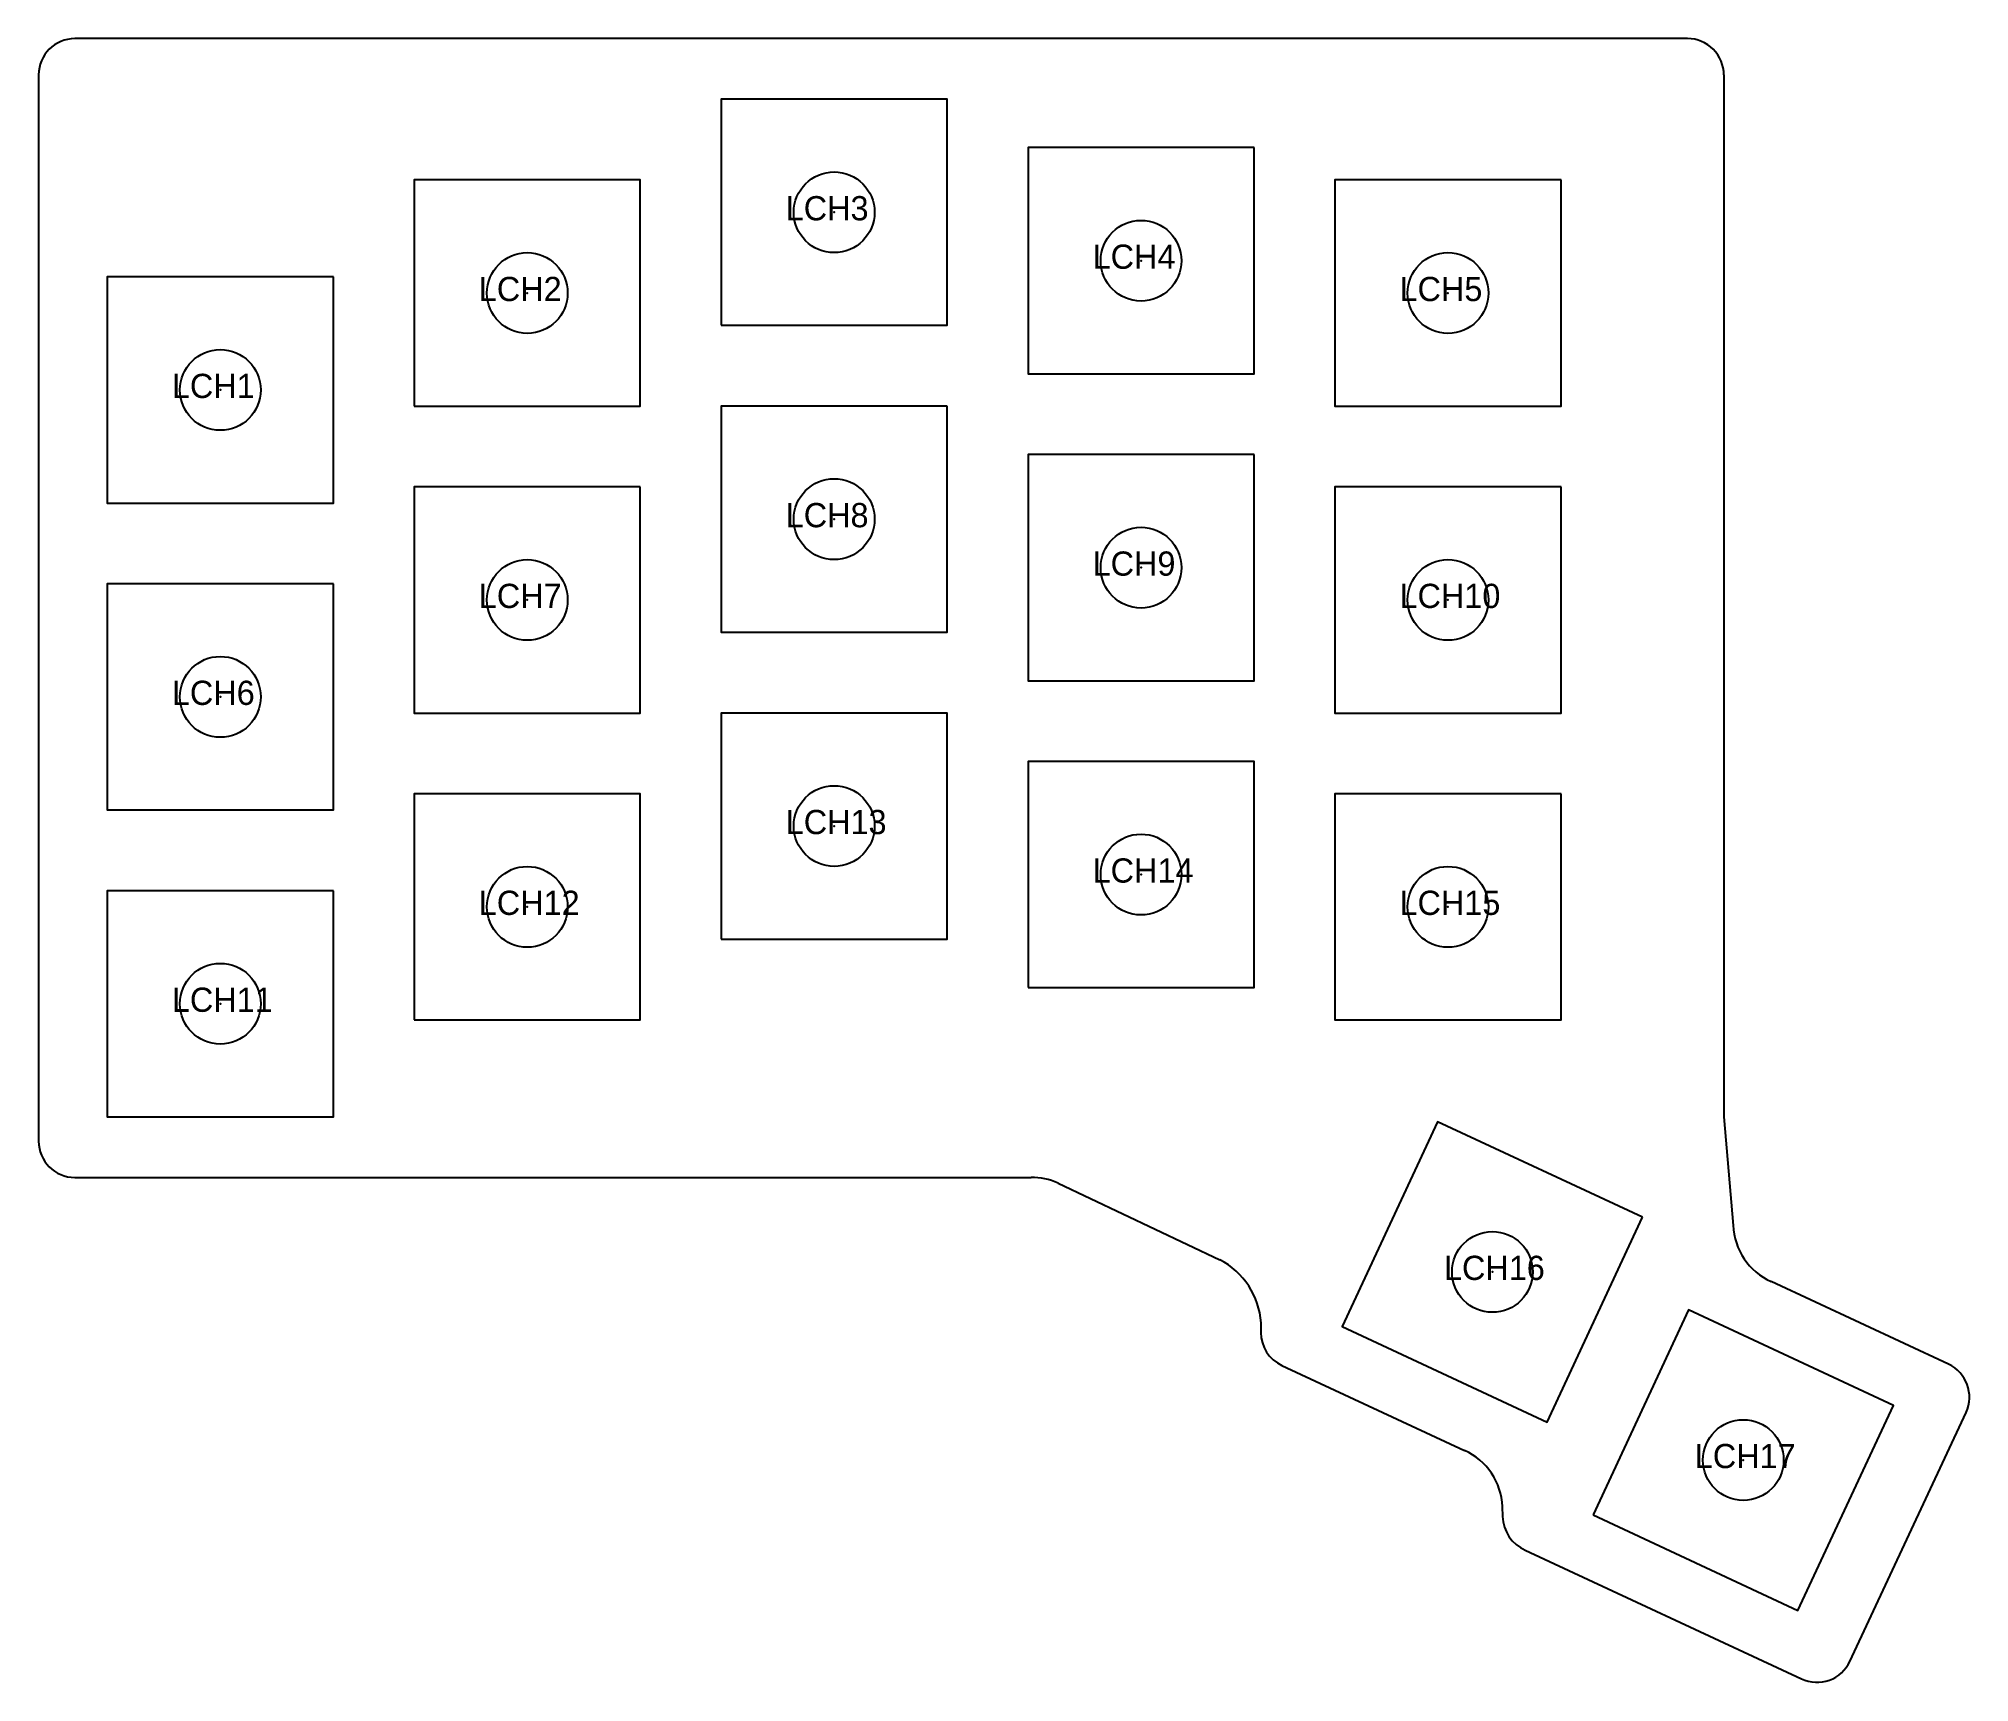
# Model space of a CAD drawing. Header units: millimetres. Extents: x -122 to -3, y -50 to 52.
import ezdxf

# ---------------------------------------------------------------- set-up
doc = ezdxf.new("R2010")
doc.units = ezdxf.units.MM
for name, color, linetype in [('BOARD_OUTLINE', 7, 'CONTINUOUS'), ('STEM_HOLE_5mm', 4, 'CONTINUOUS'), ('SWITCH_CENTER', 3, 'CONTINUOUS'), ('SWITCH_CUTOUT', 1, 'CONTINUOUS'), ('SWITCH_REF', 2, 'CONTINUOUS')]:
    doc.layers.add(name, color=color, linetype=linetype)

msp = doc.modelspace()

# ---------------------------------------------------------------- linework, layer by layer
at = {"layer": 'BOARD_OUTLINE'}
for p, q in [((-20.17, 51.75), (-120, 51.75)), ((-122.25, 49.5), (-122.25, -16.5)), ((-17.92, 49.5), (-17.92, 45)), ((-17.92, 45), (-17.92, 39)), ((-17.92, 39), (-17.92, -9)), ((-17.92, -9), (-17.92, -15)), ((-17.92, -15), (-17.34, -21.72)), ((-120, -18.75), (-60.81, -18.75)), ((-59.14, -19.1), (-49.13, -23.85)), ((-4.02, -30.32), (-15, -25.2)), ((-46.58, -27.76), (-46.58, -28.35)), ((-45.28, -30.39), (-33.97, -35.66)), ((-10.12, -48.71), (-2.93, -33.31)), ((-31.64, -39.14), (-31.62, -39.73)), ((-30.22, -41.82), (-13.11, -49.8))]:
    msp.add_line(p, q, dxfattribs=at)
for centre, radius, start, end in [((-120, 49.5), 2.25, 90, 180), ((-20.17, 49.5), 2.25, 359.9991, 90.0009), ((-120, -16.5), 2.25, 180, 270), ((-60.81, -22.89), 4.14, 66.234, 90.0435), ((-13.36, -21.57), 3.98, 182.1143, 245.6603), ((-51.34, -28.08), 4.78, 3.9209, 62.4108), ((-44.33, -28.35), 2.25, 180.0003, 244.9997), ((-4.97, -32.35), 2.25, 335, 65), ((-35.61, -39.28), 3.98, 2.1149, 65.6598), ((-29.24, -39.65), 2.39, 182.1135, 245.6612), ((-12.16, -47.76), 2.25, 244.9993, 335.0006)]:
    msp.add_arc(centre, radius, start, end, dxfattribs=at)
at = {"layer": 'STEM_HOLE_5mm'}
for centre in [(-73, 41), (-54, 38), (-92, 36), (-35, 36), (-111, 30), (-73, 22), (-54, 19), (-92, 17), (-35, 17), (-111, 11), (-73, 3), (-54, 0), (-92, -2), (-35, -2), (-111, -8), (-32.25, -24.6), (-16.72, -36.25)]:
    msp.add_circle(centre, 2.5, dxfattribs=at)
at = {"layer": 'SWITCH_CENTER'}
for p in [(-73, 41), (-54, 38), (-92, 36), (-35, 36), (-111, 30), (-73, 22), (-54, 19), (-92, 17), (-35, 17), (-111, 11), (-73, 3), (-54, 0), (-92, -2), (-35, -2), (-111, -8), (-32.25, -24.6), (-16.72, -36.25)]:
    msp.add_point(p, dxfattribs=at)
at = {"layer": 'SWITCH_CUTOUT'}
for points in [[(-80, 34), (-66, 34), (-66, 48), (-80, 48)], [(-47, 45), (-61, 45), (-61, 31), (-47, 31)], [(-99, 29), (-85, 29), (-85, 43), (-99, 43)], [(-28, 43), (-42, 43), (-42, 29), (-28, 29)], [(-104, 37), (-118, 37), (-118, 23), (-104, 23)], [(-66, 29), (-80, 29), (-80, 15), (-66, 15)], [(-47, 26), (-61, 26), (-61, 12), (-47, 12)], [(-85, 24), (-99, 24), (-99, 10), (-85, 10)], [(-28, 24), (-42, 24), (-42, 10), (-28, 10)], [(-104, 18), (-118, 18), (-118, 4), (-104, 4)], [(-80, -4), (-66, -4), (-66, 10), (-80, 10)], [(-61, -7), (-47, -7), (-47, 7), (-61, 7)], [(-99, -9), (-85, -9), (-85, 5), (-99, 5)], [(-28, 5), (-42, 5), (-42, -9), (-28, -9)], [(-104, -1), (-118, -1), (-118, -15), (-104, -15)], [(-22.95, -21.21), (-35.64, -15.3), (-41.55, -27.99), (-28.87, -33.9)], [(-26.02, -39.64), (-13.34, -45.56), (-7.42, -32.87), (-20.11, -26.95)]]:
    msp.add_lwpolyline(points, close=True, dxfattribs=at)

# ---------------------------------------------------------------- texts
at = {"layer": 'SWITCH_REF'}
for s, p in [('LCH3', (-76, 40.5)), ('LCH4', (-57, 37.5)), ('LCH2', (-95, 35.5)), ('LCH5', (-38, 35.5)), ('LCH1', (-114, 29.5)), ('LCH8', (-76, 21.5)), ('LCH9', (-57, 18.5)), ('LCH7', (-95, 16.5)), ('LCH10', (-38, 16.5)), ('LCH6', (-114, 10.5)), ('LCH13', (-76, 2.5)), ('LCH14', (-57, -0.5)), ('LCH12', (-95, -2.5)), ('LCH15', (-38, -2.5)), ('LCH11', (-114, -8.5)), ('LCH16', (-35.25, -25.1)), ('LCH17', (-19.72, -36.75))]:
    msp.add_text(s, height=1.5, dxfattribs=at).set_placement(p)

doc.saveas('drawing.dxf')
